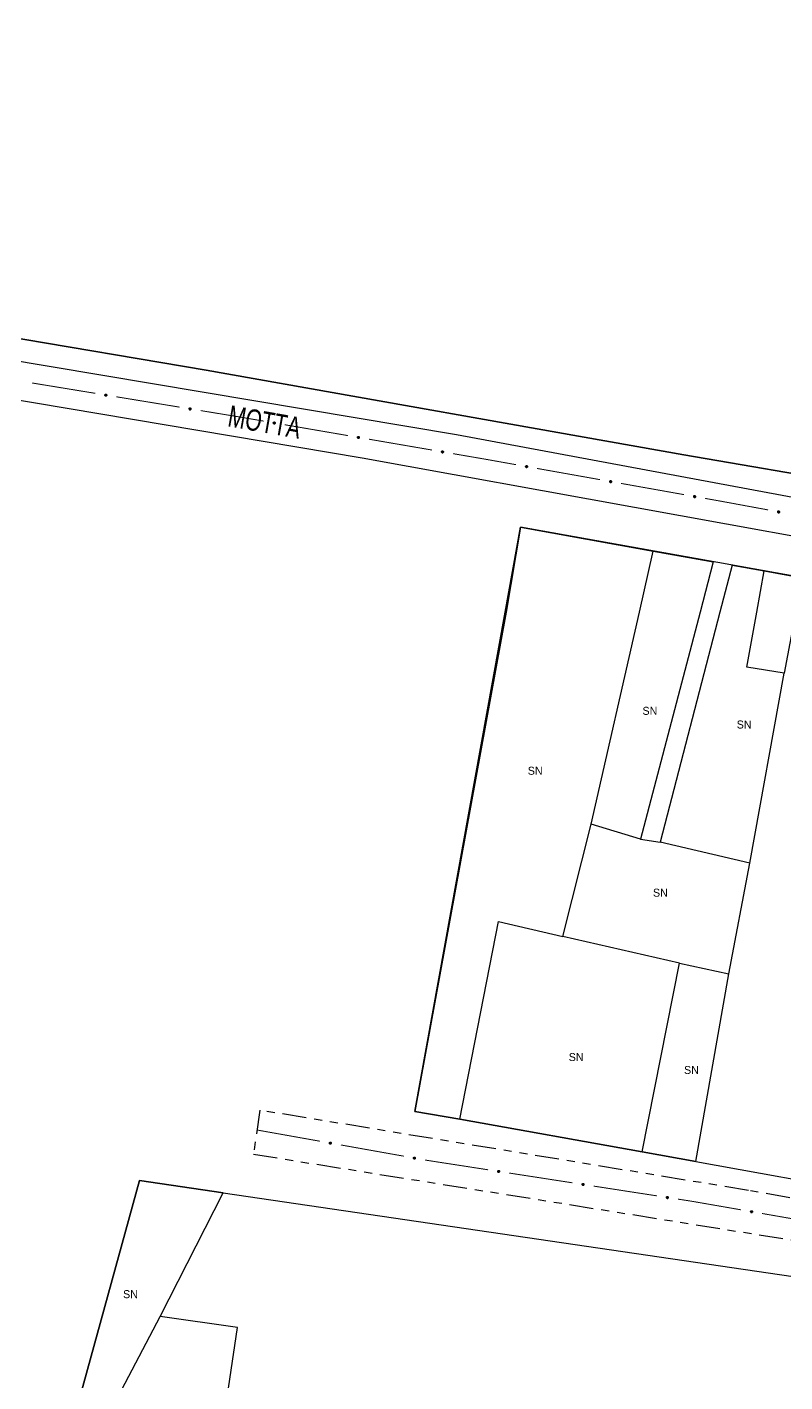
# Model space of a CAD drawing. Extents: x 209193 to 212081, y 4877574 to 4880493.
# Drawn here: x 210811.7 to 210953.8, y 4878915 to 4879168.9 of the extents above; entities that cross this region are included whole.
import ezdxf
from ezdxf.enums import TextEntityAlignment as Align

# ---------------------------------------------------------------- set-up
doc = ezdxf.new("R2010")
doc.units = 0
doc.header["$LTSCALE"] = 1.5
doc.header["$MEASUREMENT"] = 0
doc.linetypes.add('TRACO_25', pattern=[8, 3, -1, 1, -1, 1, -1])
for name, color, linetype in [('CD_MALHA_LOTES', 7, 'CONTINUOUS'), ('RU-QUADRA', 210, 'CONTINUOUS'), ('SV-EIXO-ROD-ESTR', 7, 'CONTINUOUS'), ('SV-EIXO-RUA-N-PAV', 6, 'CONTINUOUS'), ('SV-EST-MUNIC-PAV', 20, 'CONTINUOUS'), ('SV-RUA-NAO-PAV', 7, 'CONTINUOUS'), ('SV-TXT-RUA-PAV', 7, 'CONTINUOUS'), ('Th_NmrPort', 1, 'CONTINUOUS')]:
    doc.layers.add(name, color=color, linetype=linetype)
doc.styles.add('ARIAL', font='ARIAL.SHX')

msp = doc.modelspace()

# ---------------------------------------------------------------- linework, layer by layer
at = {"layer": 'CD_MALHA_LOTES', "linetype": 'Continuous', "flags": 128}
for points in [[(210727.660055, 4879124.506461), (210768.360973, 4879117.628563), (210845.270512, 4879104.631904), (210934.851441, 4879088.764433), (210966.864052, 4879083.276724)], [(210901.317372, 4879059.248265), (210904.203617, 4879075.201916)], [(210904.203617, 4879075.201916), (210929.112349, 4879070.735487)], [(210917.481094, 4879019.535835), (210926.502557, 4879059.247434), (210929.112349, 4879070.735487)], [(210929.112349, 4879070.735487), (210940.3563, 4879068.719315)], [(210940.3563, 4879068.719315), (210937.872855, 4879059.247059), (210926.734661, 4879016.731724)], [(210943.895747, 4879068.08465), (210941.59436, 4879059.246937), (210930.380006, 4879016.170902)], [(210943.895747, 4879068.08465), (210949.900226, 4879067.007977)], [(210946.643851, 4879048.979003), (210948.498394, 4879059.246709), (210949.900226, 4879067.007977)], [(210949.900226, 4879067.007977), (210957.023321, 4879065.730722)], [(210957.023321, 4879065.730722), (210953.654129, 4879047.857359)], [(210884.392581, 4878965.696899), (210901.317372, 4879059.248265)], [(210953.654129, 4879047.857359), (210946.643851, 4879048.979003)], [(210947.204673, 4879012.245146), (210953.654129, 4879047.857359)], [(210912.153283, 4878998.505001), (210917.481094, 4879019.535835)], [(210926.734661, 4879016.731724), (210917.481094, 4879019.535835)], [(210926.734661, 4879016.731724), (210930.380006, 4879016.170902)], [(210947.204673, 4879012.245146), (210930.380006, 4879016.170902)], [(210943.278917, 4878991.494723), (210947.204673, 4879012.245146)], [(210892.84291, 4878964.225888), (210900.095604, 4879001.309112)], [(210900.095604, 4879001.309112), (210912.153283, 4878998.505001)], [(210934.02535, 4878993.457601), (210912.153283, 4878998.505001)], [(210927.008109, 4878958.087045), (210934.02535, 4878993.457601)], [(210934.02535, 4878993.457601), (210943.278917, 4878991.494723)], [(210937.080041, 4878956.277309), (210943.278917, 4878991.494723)], [(210892.84291, 4878964.225888), (210884.392581, 4878965.696899)], [(210927.008109, 4878958.087045), (210892.84291, 4878964.225888)], [(210937.080041, 4878956.277309), (210927.008109, 4878958.087045)], [(210937.080041, 4878956.277309), (210969.664203, 4878950.422549)], [(210832.791948, 4878952.742609), (210813.817255, 4878883.662864)], [(210848.472182, 4878950.441155), (210832.791948, 4878952.742609)], [(210836.646183, 4878927.245364), (210848.472182, 4878950.441155)], [(210848.472182, 4878950.441155), (211016.609295, 4878925.762966)], [(210813.817255, 4878883.662864), (210836.646183, 4878927.245364)], [(210851.173683, 4878925.170007), (210836.646183, 4878927.245364)], [(210842.575775, 4878867.060007), (210851.173683, 4878925.170007)]]:
    msp.add_lwpolyline(points, dxfattribs=at)
at = {"layer": 'RU-QUADRA', "linetype": 'Continuous', "flags": 128}
msp.add_lwpolyline([(210757.322859, 4879481.463984), (210845.242207, 4879470.73865), (210879.530022, 4879397.819225), (210888.086937, 4879379.621353), (210914.404494, 4879372.323561), (211304.511401, 4879380.384427), (211278.466504, 4879337.883733), (211225.729166, 4879252.639102), (211195.17205, 4879203.320846), (211103.476021, 4879257.140033), (211049.364737, 4879132.980972), (211068.836149, 4879124.925201), (211048.516664, 4879069.013196), (211035.619754, 4879071.490393), (210998.527516, 4879077.848868), (210966.864052, 4879083.276724), (210934.851441, 4879088.764433), (210845.270512, 4879104.631904), (210768.360973, 4879117.628563)], dxfattribs=at)
for points in [[(210993.192094, 4879059.245236), (210904.203617, 4879075.201916), (210901.497656, 4879059.248259), (210884.392581, 4878965.696899), (210892.84291, 4878964.225888), (210927.008109, 4878958.087045), (210937.080041, 4878956.277309), (210969.664203, 4878950.422549), (210991.3127, 4878946.532722), (211017.307454, 4878941.861954), (211026.28061, 4879051.783114), (211011.536321, 4879055.108246), (211000.26095, 4879057.651067)], [(210842.575775, 4878867.060007), (210831.60603, 4878868.838885), (210813.817255, 4878883.662864), (210832.791948, 4878952.742609), (210848.472182, 4878950.441155), (211016.609295, 4878925.762966), (211008.307867, 4878833.261334)]]:
    msp.add_lwpolyline(points, close=True, dxfattribs=at)
at = {"layer": 'SV-EIXO-ROD-ESTR', "const_width": 0.18}
for points in [[(210812.670315, 4879102.233224), (210824.512458, 4879100.293214)], [(210828.459839, 4879099.646544), (210840.301983, 4879097.706534)], [(210844.249364, 4879097.059864), (210851.157281, 4879095.928191)], [(210851.157281, 4879095.928191), (210851.35406, 4879095.895955)], [(210851.35406, 4879095.895955), (210856.085302, 4879095.082882)], [(210860.027513, 4879094.405406), (210871.854146, 4879092.372977)], [(210875.796356, 4879091.695501), (210887.622989, 4879089.663072)], [(210891.565199, 4879088.985596), (210897.478516, 4879087.969381)], [(210897.478516, 4879087.969381), (210897.643739, 4879087.940988)], [(210897.643739, 4879087.940988), (210903.385545, 4879086.917255)], [(210907.323444, 4879086.215149), (210919.13714, 4879084.108831)], [(210923.075039, 4879083.406725), (210934.888735, 4879081.300407)], [(210938.826634, 4879080.598301), (210941.780058, 4879080.071721)], [(210941.780058, 4879080.071721), (210941.876099, 4879080.054598)], [(210941.876099, 4879080.054598), (210950.630529, 4879078.437974)]]:
    msp.add_lwpolyline(points, dxfattribs=at)
at = {"layer": 'SV-EIXO-ROD-ESTR'}
for points in [[(210826.362155, 4879100.10174), (210826.401466, 4879100.130837), (210826.441202, 4879100.147806), (210826.478418, 4879100.152421), (210826.512367, 4879100.147923), (210826.546581, 4879100.13941), (210826.579182, 4879100.123216), (210826.611384, 4879100.097228), (210826.64085, 4879100.057999), (210826.655557, 4879100.01615), (210826.662033, 4879099.979907), (210826.659382, 4879099.944236), (210826.650555, 4879099.911138), (210826.632614, 4879099.87783), (210826.605959, 4879099.845453), (210826.565795, 4879099.816779), (210826.526725, 4879099.80041), (210826.490611, 4879099.796892), (210826.454767, 4879099.799785), (210826.419942, 4879099.808895), (210826.388032, 4879099.824976), (210826.355482, 4879099.851872), (210826.327706, 4879099.891889), (210826.310935, 4879099.93067), (210826.306911, 4879099.966725), (210826.310553, 4879100.001949), (210826.318675, 4879100.036369), (210826.333588, 4879100.069818), (210826.362155, 4879100.10174)], [(210842.151679, 4879097.51506), (210842.190991, 4879097.544157), (210842.230727, 4879097.561126), (210842.267942, 4879097.565741), (210842.301892, 4879097.561243), (210842.336106, 4879097.55273), (210842.368706, 4879097.536536), (210842.400909, 4879097.510548), (210842.430374, 4879097.471319), (210842.445082, 4879097.42947), (210842.451558, 4879097.393227), (210842.448906, 4879097.357556), (210842.440079, 4879097.324458), (210842.422138, 4879097.29115), (210842.395483, 4879097.258773), (210842.355319, 4879097.230099), (210842.316249, 4879097.21373), (210842.280135, 4879097.210212), (210842.244292, 4879097.213105), (210842.209466, 4879097.222215), (210842.177556, 4879097.238296), (210842.145006, 4879097.265192), (210842.11723, 4879097.305209), (210842.100459, 4879097.34399), (210842.096435, 4879097.380045), (210842.100078, 4879097.415269), (210842.108199, 4879097.449689), (210842.123113, 4879097.483138), (210842.151679, 4879097.51506)], [(210857.933447, 4879094.876969), (210857.972985, 4879094.905759), (210858.012852, 4879094.922417), (210858.050102, 4879094.926741), (210858.084016, 4879094.921978), (210858.118162, 4879094.913198), (210858.150635, 4879094.89675), (210858.182634, 4879094.870512), (210858.211792, 4879094.831053), (210858.226173, 4879094.789091), (210858.232365, 4879094.752798), (210858.229435, 4879094.717149), (210858.22035, 4879094.684121), (210858.202149, 4879094.650954), (210858.175242, 4879094.618787), (210858.134856, 4879094.590427), (210858.095659, 4879094.574364), (210858.059519, 4879094.571128), (210858.023699, 4879094.574301), (210857.988945, 4879094.583682), (210857.957162, 4879094.600012), (210857.924823, 4879094.627161), (210857.89736, 4879094.667394), (210857.880893, 4879094.706305), (210857.87715, 4879094.74239), (210857.881068, 4879094.777585), (210857.889458, 4879094.81194), (210857.904632, 4879094.845272), (210857.933447, 4879094.876969)], [(210873.70229, 4879092.167064), (210873.741828, 4879092.195854), (210873.781695, 4879092.212512), (210873.818946, 4879092.216836), (210873.852859, 4879092.212073), (210873.887005, 4879092.203293), (210873.919478, 4879092.186845), (210873.951477, 4879092.160607), (210873.980635, 4879092.121148), (210873.995016, 4879092.079186), (210874.001208, 4879092.042893), (210873.998278, 4879092.007244), (210873.989193, 4879091.974216), (210873.970992, 4879091.941049), (210873.944086, 4879091.908882), (210873.903699, 4879091.880522), (210873.864502, 4879091.864459), (210873.828362, 4879091.861223), (210873.792542, 4879091.864396), (210873.757789, 4879091.873777), (210873.726005, 4879091.890106), (210873.693666, 4879091.917256), (210873.666203, 4879091.957488), (210873.649736, 4879091.9964), (210873.645994, 4879092.032485), (210873.649911, 4879092.06768), (210873.658301, 4879092.102035), (210873.673476, 4879092.135367), (210873.70229, 4879092.167064)], [(210889.471134, 4879089.457159), (210889.510671, 4879089.485949), (210889.550538, 4879089.502607), (210889.587789, 4879089.50693), (210889.621702, 4879089.502168), (210889.655848, 4879089.493388), (210889.688322, 4879089.47694), (210889.72032, 4879089.450701), (210889.749478, 4879089.411243), (210889.763859, 4879089.369281), (210889.770051, 4879089.332988), (210889.767121, 4879089.297339), (210889.758036, 4879089.264311), (210889.739836, 4879089.231144), (210889.712929, 4879089.198976), (210889.672542, 4879089.170617), (210889.633345, 4879089.154554), (210889.597205, 4879089.151318), (210889.561385, 4879089.154491), (210889.526632, 4879089.163872), (210889.494848, 4879089.180201), (210889.462509, 4879089.207351), (210889.435047, 4879089.247583), (210889.418579, 4879089.286495), (210889.414837, 4879089.32258), (210889.418754, 4879089.357775), (210889.427144, 4879089.39213), (210889.442319, 4879089.425462), (210889.471134, 4879089.457159)], [(210905.232366, 4879086.699793), (210905.272083, 4879086.728335), (210905.312054, 4879086.744744), (210905.34933, 4879086.748835), (210905.383213, 4879086.74386), (210905.417304, 4879086.734866), (210905.449674, 4879086.718216), (210905.481507, 4879086.691778), (210905.510418, 4879086.652138), (210905.524537, 4879086.610087), (210905.530502, 4879086.573756), (210905.527349, 4879086.538126), (210905.518058, 4879086.505155), (210905.49965, 4879086.472103), (210905.472543, 4879086.440104), (210905.43198, 4879086.411998), (210905.392683, 4879086.39618), (210905.356523, 4879086.39317), (210905.320724, 4879086.396567), (210905.28603, 4879086.406165), (210905.254349, 4879086.422693), (210905.222181, 4879086.450044), (210905.19497, 4879086.490447), (210905.178746, 4879086.529461), (210905.175229, 4879086.565569), (210905.179367, 4879086.600738), (210905.187971, 4879086.635041), (210905.203354, 4879086.668277), (210905.232366, 4879086.699793)], [(210920.983962, 4879083.891369), (210921.023678, 4879083.919911), (210921.063649, 4879083.93632), (210921.100926, 4879083.94041), (210921.134808, 4879083.935436), (210921.168899, 4879083.926442), (210921.201269, 4879083.909792), (210921.233103, 4879083.883354), (210921.262014, 4879083.843714), (210921.276132, 4879083.801663), (210921.282097, 4879083.765332), (210921.278944, 4879083.729702), (210921.269653, 4879083.696731), (210921.251246, 4879083.663679), (210921.224138, 4879083.63168), (210921.183575, 4879083.603574), (210921.144278, 4879083.587756), (210921.108119, 4879083.584746), (210921.072319, 4879083.588142), (210921.037625, 4879083.597741), (210921.005944, 4879083.614269), (210920.973776, 4879083.64162), (210920.946565, 4879083.682023), (210920.930341, 4879083.721037), (210920.926825, 4879083.757144), (210920.930962, 4879083.792314), (210920.939567, 4879083.826616), (210920.954949, 4879083.859852), (210920.983962, 4879083.891369)], [(210936.735557, 4879081.082945), (210936.775273, 4879081.111487), (210936.815244, 4879081.127896), (210936.852521, 4879081.131986), (210936.886404, 4879081.127012), (210936.920494, 4879081.118018), (210936.952864, 4879081.101368), (210936.984698, 4879081.07493), (210937.013609, 4879081.03529), (210937.027727, 4879080.993239), (210937.033693, 4879080.956908), (210937.03054, 4879080.921278), (210937.021248, 4879080.888307), (210937.002841, 4879080.855255), (210936.975733, 4879080.823256), (210936.93517, 4879080.79515), (210936.895874, 4879080.779332), (210936.859714, 4879080.776322), (210936.823914, 4879080.779718), (210936.789221, 4879080.789317), (210936.75754, 4879080.805844), (210936.725371, 4879080.833196), (210936.698161, 4879080.873599), (210936.681937, 4879080.912612), (210936.67842, 4879080.94872), (210936.682557, 4879080.98389), (210936.691162, 4879081.018192), (210936.706544, 4879081.051428), (210936.735557, 4879081.082945)], [(210952.475975, 4879078.209129), (210952.515867, 4879078.237426), (210952.555938, 4879078.253588), (210952.593239, 4879078.257448), (210952.627091, 4879078.252265), (210952.661125, 4879078.243061), (210952.693392, 4879078.226212), (210952.725062, 4879078.199578), (210952.753728, 4879078.15976), (210952.767586, 4879078.117623), (210952.773328, 4879078.081256), (210952.769955, 4879078.045646), (210952.760461, 4879078.012733), (210952.74185, 4879077.979795), (210952.714546, 4879077.947964), (210952.67381, 4879077.920108), (210952.634417, 4879077.904533), (210952.598239, 4879077.901746), (210952.562461, 4879077.905364), (210952.527827, 4879077.915176), (210952.496249, 4879077.931898), (210952.464249, 4879077.959447), (210952.437288, 4879078.000018), (210952.421305, 4879078.03913), (210952.418011, 4879078.075259), (210952.422366, 4879078.110403), (210952.431181, 4879078.144651), (210952.446769, 4879078.177792), (210952.475975, 4879078.209129)]]:
    msp.add_lwpolyline(points, close=True, dxfattribs=at)
for points in [[(210826.306911, 4879099.966725), (210826.659382, 4879099.944236)], [(210826.310553, 4879100.001949), (210826.662033, 4879099.979907)], [(210826.310935, 4879099.93067), (210826.650555, 4879099.911138)], [(210826.311226, 4879099.983491), (210826.65855, 4879099.959777)], [(210826.312223, 4879099.947377), (210826.651909, 4879099.92768)], [(210826.318529, 4879100.019628), (210826.654175, 4879100.000592)], [(210826.318675, 4879100.036369), (210826.655557, 4879100.01615)], [(210826.3213, 4879099.90994), (210826.636747, 4879099.894213)], [(210826.327706, 4879099.891889), (210826.632614, 4879099.87783)], [(210826.330777, 4879100.052189), (210826.643751, 4879100.03825)], [(210826.333588, 4879100.069818), (210826.64085, 4879100.057999)], [(210826.34563, 4879099.872769), (210826.616199, 4879099.861629)], [(210826.348411, 4879100.083868), (210826.622335, 4879100.076327)], [(210826.355482, 4879099.851872), (210826.605959, 4879099.845453)], [(210826.362155, 4879100.10174), (210826.611384, 4879100.097228)], [(210826.377576, 4879099.839881), (210826.578146, 4879099.831912)], [(210826.384212, 4879100.116719), (210826.587917, 4879100.111002)], [(210826.388032, 4879099.824976), (210826.565795, 4879099.816779)], [(210826.401466, 4879100.130837), (210826.579182, 4879100.123216)], [(210826.408372, 4879099.816861), (210826.539849, 4879099.809149)], [(210826.419942, 4879099.808895), (210826.526725, 4879099.80041)], [(210826.424076, 4879100.140608), (210826.553986, 4879100.131771)], [(210826.441202, 4879100.147806), (210826.546581, 4879100.13941)], [(210842.096435, 4879097.380045), (210842.448906, 4879097.357556)], [(210842.100078, 4879097.415269), (210842.451558, 4879097.393227)], [(210842.100459, 4879097.34399), (210842.440079, 4879097.324458)], [(210842.100751, 4879097.396811), (210842.448074, 4879097.373097)], [(210842.101748, 4879097.360697), (210842.441433, 4879097.341)], [(210842.108053, 4879097.432948), (210842.443699, 4879097.413912)], [(210842.108199, 4879097.449689), (210842.445082, 4879097.42947)], [(210842.110825, 4879097.32326), (210842.426272, 4879097.307533)], [(210842.11723, 4879097.305209), (210842.422138, 4879097.29115)], [(210842.120301, 4879097.465509), (210842.433276, 4879097.45157)], [(210842.123113, 4879097.483138), (210842.430374, 4879097.471319)], [(210842.135155, 4879097.286089), (210842.405724, 4879097.274949)], [(210842.137935, 4879097.497188), (210842.411859, 4879097.489647)], [(210842.145006, 4879097.265192), (210842.395483, 4879097.258773)], [(210842.151679, 4879097.51506), (210842.400909, 4879097.510548)], [(210842.1671, 4879097.253201), (210842.367671, 4879097.245232)], [(210842.173737, 4879097.530039), (210842.377441, 4879097.524322)], [(210842.177556, 4879097.238296), (210842.355319, 4879097.230099)], [(210842.190991, 4879097.544157), (210842.368706, 4879097.536536)], [(210842.197897, 4879097.230181), (210842.329374, 4879097.222469)], [(210842.209466, 4879097.222215), (210842.316249, 4879097.21373)], [(210842.213601, 4879097.553928), (210842.34351, 4879097.545091)], [(210842.230727, 4879097.561126), (210842.336106, 4879097.55273)], [(210857.87715, 4879094.74239), (210858.229435, 4879094.717149)], [(210857.880893, 4879094.706305), (210858.22035, 4879094.684121)], [(210857.881068, 4879094.777585), (210858.232365, 4879094.752798)], [(210857.881596, 4879094.759122), (210858.228724, 4879094.732696)], [(210857.882312, 4879094.723002), (210858.221833, 4879094.700652)], [(210857.889181, 4879094.795201), (210858.224668, 4879094.773545)], [(210857.889458, 4879094.81194), (210858.226173, 4879094.789091)], [(210857.891096, 4879094.685494), (210858.206411, 4879094.667305)], [(210857.89736, 4879094.667394), (210858.202149, 4879094.650954)], [(210857.901683, 4879094.827666), (210858.214539, 4879094.811283)], [(210857.904632, 4879094.845272), (210858.211792, 4879094.831053)], [(210857.915135, 4879094.648135), (210858.185609, 4879094.634882)], [(210857.919564, 4879094.859206), (210858.193421, 4879094.849525)], [(210857.924823, 4879094.627161), (210858.175242, 4879094.618787)], [(210857.933447, 4879094.876969), (210858.182634, 4879094.870512)], [(210857.946823, 4879094.614999), (210858.147325, 4879094.605463)], [(210857.955621, 4879094.891776), (210858.159275, 4879094.884468)], [(210857.957162, 4879094.600012), (210858.134856, 4879094.590427)], [(210857.972985, 4879094.905759), (210858.150635, 4879094.89675)], [(210857.977438, 4879094.591738), (210858.108851, 4879094.583)], [(210857.988945, 4879094.583682), (210858.095659, 4879094.574364)], [(210857.99567, 4879094.915353), (210858.125507, 4879094.905501)], [(210858.012852, 4879094.922417), (210858.118162, 4879094.913198)], [(210873.645994, 4879092.032485), (210873.998278, 4879092.007244)], [(210873.649736, 4879091.9964), (210873.989193, 4879091.974216)], [(210873.649911, 4879092.06768), (210874.001208, 4879092.042893)], [(210873.65044, 4879092.049217), (210873.997568, 4879092.022791)], [(210873.651155, 4879092.013097), (210873.990676, 4879091.990747)], [(210873.658024, 4879092.085296), (210873.993511, 4879092.063639)], [(210873.658301, 4879092.102035), (210873.995016, 4879092.079186)], [(210873.659939, 4879091.975589), (210873.975254, 4879091.9574)], [(210873.666203, 4879091.957488), (210873.970992, 4879091.941049)], [(210873.670526, 4879092.11776), (210873.983382, 4879092.101378)], [(210873.673476, 4879092.135367), (210873.980635, 4879092.121148)], [(210873.683978, 4879091.93823), (210873.954452, 4879091.924977)], [(210873.688407, 4879092.149301), (210873.962264, 4879092.13962)], [(210873.693666, 4879091.917256), (210873.944086, 4879091.908882)], [(210873.70229, 4879092.167064), (210873.951477, 4879092.160607)], [(210873.715666, 4879091.905093), (210873.916168, 4879091.895558)], [(210873.724464, 4879092.181871), (210873.928118, 4879092.174563)], [(210873.726005, 4879091.890106), (210873.903699, 4879091.880522)], [(210873.741828, 4879092.195854), (210873.919478, 4879092.186845)], [(210873.746282, 4879091.881833), (210873.877694, 4879091.873095)], [(210873.757789, 4879091.873777), (210873.864502, 4879091.864459)], [(210873.764513, 4879092.205448), (210873.89435, 4879092.195596)], [(210873.781695, 4879092.212512), (210873.887005, 4879092.203293)], [(210889.414837, 4879089.32258), (210889.767121, 4879089.297339)], [(210889.418579, 4879089.286495), (210889.758036, 4879089.264311)], [(210889.418754, 4879089.357775), (210889.770051, 4879089.332988)], [(210889.419283, 4879089.339312), (210889.766411, 4879089.312886)], [(210889.419998, 4879089.303191), (210889.759519, 4879089.280842)], [(210889.426867, 4879089.375391), (210889.762354, 4879089.353734)], [(210889.427144, 4879089.39213), (210889.763859, 4879089.369281)], [(210889.428782, 4879089.265684), (210889.744097, 4879089.247494)], [(210889.435047, 4879089.247583), (210889.739836, 4879089.231144)], [(210889.439369, 4879089.407855), (210889.752226, 4879089.391473)], [(210889.442319, 4879089.425462), (210889.749478, 4879089.411243)], [(210889.452821, 4879089.228324), (210889.723295, 4879089.215072)], [(210889.45725, 4879089.439396), (210889.731107, 4879089.429715)], [(210889.462509, 4879089.207351), (210889.712929, 4879089.198976)], [(210889.471134, 4879089.457159), (210889.72032, 4879089.450701)], [(210889.484509, 4879089.195188), (210889.685011, 4879089.185653)], [(210889.493307, 4879089.471966), (210889.696961, 4879089.464658)], [(210889.494848, 4879089.180201), (210889.672542, 4879089.170617)], [(210889.510671, 4879089.485949), (210889.688322, 4879089.47694)], [(210889.533356, 4879089.495543), (210889.663193, 4879089.485691)], [(210889.550538, 4879089.502607), (210889.655848, 4879089.493388)], [(210889.515125, 4879089.171928), (210889.646537, 4879089.16319)], [(210889.526632, 4879089.163872), (210889.633345, 4879089.154554)], [(210905.200294, 4879086.650689), (210905.513042, 4879086.632351)], [(210905.203354, 4879086.668277), (210905.510418, 4879086.652138)], [(210905.218372, 4879086.682117), (210905.492163, 4879086.670725)], [(210905.232366, 4879086.699793), (210905.481507, 4879086.691778)], [(210905.254632, 4879086.714461), (210905.458236, 4879086.705881)], [(210905.272083, 4879086.728335), (210905.449674, 4879086.718216)], [(210905.294828, 4879086.737787), (210905.424601, 4879086.727124)], [(210905.312054, 4879086.744744), (210905.417304, 4879086.734866)], [(210905.175229, 4879086.565569), (210905.527349, 4879086.538126)], [(210905.178746, 4879086.529461), (210905.518058, 4879086.505155)], [(210905.179367, 4879086.600738), (210905.530502, 4879086.573756)], [(210905.17978, 4879086.582273), (210905.526736, 4879086.553677)], [(210905.180269, 4879086.546148), (210905.519644, 4879086.521677)], [(210905.18759, 4879086.618303), (210905.522935, 4879086.59455)], [(210905.187971, 4879086.635041), (210905.524537, 4879086.610087)], [(210905.188819, 4879086.508587), (210905.504014, 4879086.488426)], [(210905.19497, 4879086.490447), (210905.49965, 4879086.472103)], [(210905.212624, 4879086.471078), (210905.48301, 4879086.456134)], [(210905.222181, 4879086.450044), (210905.472543, 4879086.440104)], [(210905.244104, 4879086.437744), (210905.444542, 4879086.426956)], [(210905.254349, 4879086.422693), (210905.43198, 4879086.411998)], [(210905.274574, 4879086.414293), (210905.405929, 4879086.404733)], [(210905.28603, 4879086.406165), (210905.392683, 4879086.39618)], [(210920.926825, 4879083.757144), (210921.278944, 4879083.729702)], [(210920.930341, 4879083.721037), (210921.269653, 4879083.696731)], [(210920.930962, 4879083.792314), (210921.282097, 4879083.765332)], [(210920.931375, 4879083.773849), (210921.278331, 4879083.745253)], [(210920.931865, 4879083.737724), (210921.27124, 4879083.713253)], [(210920.939185, 4879083.809879), (210921.27453, 4879083.786126)], [(210920.939567, 4879083.826616), (210921.276132, 4879083.801663)], [(210920.940414, 4879083.700163), (210921.255609, 4879083.680002)], [(210920.946565, 4879083.682023), (210921.251246, 4879083.663679)], [(210920.95189, 4879083.842265), (210921.264637, 4879083.823927)], [(210920.954949, 4879083.859852), (210921.262014, 4879083.843714)], [(210920.964219, 4879083.662653), (210921.234605, 4879083.64771)], [(210920.969967, 4879083.873693), (210921.243758, 4879083.862301)], [(210920.973776, 4879083.64162), (210921.224138, 4879083.63168)], [(210920.983962, 4879083.891369), (210921.233103, 4879083.883354)], [(210920.995699, 4879083.62932), (210921.196138, 4879083.618532)], [(210921.005944, 4879083.614269), (210921.183575, 4879083.603574)], [(210921.006227, 4879083.906037), (210921.209831, 4879083.897456)], [(210921.023678, 4879083.919911), (210921.201269, 4879083.909792)], [(210921.026169, 4879083.605869), (210921.157524, 4879083.596309)], [(210921.037625, 4879083.597741), (210921.144278, 4879083.587756)], [(210921.046423, 4879083.929363), (210921.176196, 4879083.9187)], [(210921.063649, 4879083.93632), (210921.168899, 4879083.926442)], [(210936.67842, 4879080.94872), (210937.03054, 4879080.921278)], [(210936.681937, 4879080.912612), (210937.021248, 4879080.888307)], [(210936.682557, 4879080.98389), (210937.033693, 4879080.956908)], [(210936.68297, 4879080.965424), (210937.029926, 4879080.936829)], [(210936.68346, 4879080.9293), (210937.022835, 4879080.904828)], [(210936.69078, 4879081.001455), (210937.026125, 4879080.977702)], [(210936.691162, 4879081.018192), (210937.027727, 4879080.993239)], [(210936.692009, 4879080.891739), (210937.007204, 4879080.871578)], [(210936.698161, 4879080.873599), (210937.002841, 4879080.855255)], [(210936.703485, 4879081.033841), (210937.016233, 4879081.015503)], [(210936.706544, 4879081.051428), (210937.013609, 4879081.03529)], [(210936.715814, 4879080.854229), (210936.9862, 4879080.839286)], [(210936.721563, 4879081.065269), (210936.995354, 4879081.053876)], [(210936.725371, 4879080.833196), (210936.975733, 4879080.823256)], [(210936.735557, 4879081.082945), (210936.984698, 4879081.07493)], [(210936.747294, 4879080.820896), (210936.947733, 4879080.810107)], [(210936.75754, 4879080.805844), (210936.93517, 4879080.79515)], [(210936.757822, 4879081.097613), (210936.961427, 4879081.089032)], [(210936.775273, 4879081.111487), (210936.952864, 4879081.101368)], [(210936.777764, 4879080.797445), (210936.90912, 4879080.787885)], [(210936.789221, 4879080.789317), (210936.895874, 4879080.779332)], [(210936.798018, 4879081.120939), (210936.927791, 4879081.110276)], [(210936.815244, 4879081.127896), (210936.920494, 4879081.118018)], [(210952.418011, 4879078.075259), (210952.769955, 4879078.045646)], [(210952.421305, 4879078.03913), (210952.760461, 4879078.012733)], [(210952.422366, 4879078.110403), (210952.773328, 4879078.081256)], [(210952.422665, 4879078.091935), (210952.769438, 4879078.061201)], [(210952.422931, 4879078.055808), (210952.762149, 4879078.029245)], [(210952.430697, 4879078.127917), (210952.765889, 4879078.102096)], [(210952.431181, 4879078.144651), (210952.767586, 4879078.117623)], [(210952.431249, 4879078.018195), (210952.746314, 4879077.996091)], [(210952.437288, 4879078.000018), (210952.74185, 4879077.979795)], [(210952.443601, 4879078.160224), (210952.75623, 4879078.139958)], [(210952.446769, 4879078.177792), (210952.753728, 4879078.15976)], [(210952.454823, 4879077.98054), (210952.725111, 4879077.963929)], [(210952.461872, 4879078.19154), (210952.735588, 4879078.178459)], [(210952.464249, 4879077.959447), (210952.714546, 4879077.947964)], [(210952.475975, 4879078.209129), (210952.725062, 4879078.199578)], [(210952.486096, 4879077.947013), (210952.686465, 4879077.934989)], [(210952.496249, 4879077.931898), (210952.67381, 4879077.920108)], [(210952.49833, 4879078.22366), (210952.701878, 4879078.213824)], [(210952.515867, 4879078.237426), (210952.693392, 4879078.226212)], [(210952.516421, 4879077.923374), (210952.647715, 4879077.913005)], [(210952.527827, 4879077.915176), (210952.634417, 4879077.904533)], [(210952.538669, 4879078.246737), (210952.668374, 4879078.235274)], [(210952.555938, 4879078.253588), (210952.661125, 4879078.243061)]]:
    msp.add_lwpolyline(points, dxfattribs=at)
at = {"layer": 'SV-EIXO-RUA-N-PAV', "const_width": 0.18}
for points in [[(210854.79, 4878962.21), (210866.603563, 4878960.102935)], [(210870.541418, 4878959.400579), (210882.354981, 4878957.293514)], [(210886.292835, 4878956.591159), (210886.86, 4878956.49)], [(210886.86, 4878956.49), (210898.14988, 4878954.745366)], [(210902.102959, 4878954.134494), (210913.962197, 4878952.301877)], [(210917.915276, 4878951.691005), (210929.774513, 4878949.858388)], [(210933.727593, 4878949.247515), (210935.704132, 4878948.942079)], [(210935.704132, 4878948.942079), (210936.3, 4878948.85)], [(210936.3, 4878948.85), (210945.558005, 4878947.239388)], [(210949.498815, 4878946.553807), (210961.321243, 4878944.497063)]]:
    msp.add_lwpolyline(points, dxfattribs=at)
at = {"layer": 'SV-EIXO-RUA-N-PAV'}
for points in [[(210868.450371, 4878959.885356), (210868.490089, 4878959.913895), (210868.530061, 4878959.930302), (210868.567338, 4878959.93439), (210868.601221, 4878959.929413), (210868.635311, 4878959.920417), (210868.66768, 4878959.903765), (210868.699512, 4878959.877325), (210868.72842, 4878959.837683), (210868.742536, 4878959.795631), (210868.748499, 4878959.7593), (210868.745344, 4878959.72367), (210868.73605, 4878959.6907), (210868.717641, 4878959.657649), (210868.690531, 4878959.625652), (210868.649966, 4878959.597548), (210868.610669, 4878959.581732), (210868.574509, 4878959.578725), (210868.538709, 4878959.582124), (210868.504016, 4878959.591725), (210868.472336, 4878959.608254), (210868.440169, 4878959.635607), (210868.412961, 4878959.676012), (210868.39674, 4878959.715027), (210868.393225, 4878959.751135), (210868.397365, 4878959.786304), (210868.405972, 4878959.820606), (210868.421357, 4878959.853841), (210868.450371, 4878959.885356)], [(210884.201789, 4878957.075935), (210884.241507, 4878957.104475), (210884.281479, 4878957.120881), (210884.318756, 4878957.124969), (210884.352638, 4878957.119992), (210884.386728, 4878957.110997), (210884.419097, 4878957.094344), (210884.450929, 4878957.067904), (210884.479838, 4878957.028262), (210884.493953, 4878956.986211), (210884.499916, 4878956.949879), (210884.496761, 4878956.914249), (210884.487468, 4878956.881279), (210884.469058, 4878956.848228), (210884.441949, 4878956.816231), (210884.401384, 4878956.788127), (210884.362086, 4878956.772312), (210884.325926, 4878956.769304), (210884.290127, 4878956.772703), (210884.255434, 4878956.782304), (210884.223754, 4878956.798833), (210884.191587, 4878956.826186), (210884.164379, 4878956.866592), (210884.148157, 4878956.905606), (210884.144643, 4878956.941714), (210884.148783, 4878956.976884), (210884.157389, 4878957.011185), (210884.172774, 4878957.04442), (210884.201789, 4878957.075935)], [(210900.001236, 4878954.570662), (210900.040282, 4878954.600114), (210900.079862, 4878954.617443), (210900.117035, 4878954.622394), (210900.151023, 4878954.618204), (210900.185313, 4878954.610002), (210900.218059, 4878954.594104), (210900.250496, 4878954.568409), (210900.280315, 4878954.529448), (210900.295402, 4878954.487735), (210900.302206, 4878954.451551), (210900.299878, 4878954.415858), (210900.291351, 4878954.382681), (210900.273713, 4878954.349212), (210900.247352, 4878954.316595), (210900.20745, 4878954.287559), (210900.168529, 4878954.270836), (210900.132449, 4878954.266991), (210900.09658, 4878954.269559), (210900.061674, 4878954.278353), (210900.029619, 4878954.294144), (210899.996827, 4878954.320744), (210899.96869, 4878954.360507), (210899.951568, 4878954.399135), (210899.947217, 4878954.435152), (210899.950541, 4878954.470408), (210899.95835, 4878954.5049), (210899.97296, 4878954.538483), (210900.001236, 4878954.570662)], [(210915.813552, 4878952.127173), (210915.852598, 4878952.156625), (210915.892179, 4878952.173954), (210915.929351, 4878952.178905), (210915.96334, 4878952.174715), (210915.99763, 4878952.166512), (210916.030376, 4878952.150615), (210916.062812, 4878952.12492), (210916.092632, 4878952.085959), (210916.107719, 4878952.044245), (210916.114523, 4878952.008062), (210916.112194, 4878951.972369), (210916.103668, 4878951.939192), (210916.086029, 4878951.905723), (210916.059669, 4878951.873106), (210916.019766, 4878951.844069), (210915.980846, 4878951.827347), (210915.944766, 4878951.823502), (210915.908897, 4878951.82607), (210915.873991, 4878951.834864), (210915.841936, 4878951.850654), (210915.809144, 4878951.877254), (210915.781006, 4878951.917018), (210915.763885, 4878951.955646), (210915.759534, 4878951.991663), (210915.762857, 4878952.026919), (210915.770666, 4878952.061411), (210915.785276, 4878952.094994), (210915.813552, 4878952.127173)], [(210931.625869, 4878949.683683), (210931.664915, 4878949.713136), (210931.704496, 4878949.730464), (210931.741668, 4878949.735416), (210931.775657, 4878949.731226), (210931.809946, 4878949.723023), (210931.842693, 4878949.707126), (210931.875129, 4878949.681431), (210931.904949, 4878949.642469), (210931.920035, 4878949.600756), (210931.926839, 4878949.564573), (210931.924511, 4878949.52888), (210931.915984, 4878949.495703), (210931.898346, 4878949.462234), (210931.871986, 4878949.429617), (210931.832083, 4878949.40058), (210931.793163, 4878949.383858), (210931.757082, 4878949.380013), (210931.721214, 4878949.382581), (210931.686307, 4878949.391375), (210931.654253, 4878949.407165), (210931.62146, 4878949.433765), (210931.593323, 4878949.473529), (210931.576201, 4878949.512157), (210931.571851, 4878949.548173), (210931.575174, 4878949.58343), (210931.582983, 4878949.617922), (210931.597593, 4878949.651504), (210931.625869, 4878949.683683)], [(210947.405723, 4878947.029675), (210947.445319, 4878947.058383), (210947.485221, 4878947.07496), (210947.52248, 4878947.079207), (210947.556383, 4878947.074374), (210947.590512, 4878947.065524), (210947.622951, 4878947.049009), (210947.654895, 4878947.022705), (210947.683972, 4878946.983187), (210947.698267, 4878946.941195), (210947.704385, 4878946.90489), (210947.701381, 4878946.869247), (210947.692228, 4878946.836237), (210947.67396, 4878946.803108), (210947.646987, 4878946.770996), (210947.606542, 4878946.74272), (210947.567312, 4878946.726737), (210947.531165, 4878946.723576), (210947.495351, 4878946.726822), (210947.460618, 4878946.736275), (210947.428868, 4878946.752669), (210947.396585, 4878946.779885), (210947.369205, 4878946.820174), (210947.352817, 4878946.859119), (210947.349149, 4878946.895212), (210947.353139, 4878946.930399), (210947.3616, 4878946.964737), (210947.376843, 4878946.998037), (210947.405723, 4878947.029675)]]:
    msp.add_lwpolyline(points, close=True, dxfattribs=at)
for points in [[(210868.393225, 4878959.751135), (210868.745344, 4878959.72367)], [(210868.39674, 4878959.715027), (210868.73605, 4878959.6907)], [(210868.397365, 4878959.786304), (210868.748499, 4878959.7593)], [(210868.397777, 4878959.767839), (210868.744731, 4878959.739221)], [(210868.398264, 4878959.731714), (210868.737638, 4878959.707221)], [(210868.405589, 4878959.803869), (210868.740933, 4878959.780094)], [(210868.405972, 4878959.820606), (210868.742536, 4878959.795631)], [(210868.406811, 4878959.694152), (210868.722005, 4878959.673972)], [(210868.412961, 4878959.676012), (210868.717641, 4878959.657649)], [(210868.418296, 4878959.836254), (210868.731043, 4878959.817896)], [(210868.421357, 4878959.853841), (210868.72842, 4878959.837683)], [(210868.436376, 4878959.86768), (210868.710166, 4878959.856271)], [(210868.450371, 4878959.885356), (210868.699512, 4878959.877325)], [(210868.472637, 4878959.900022), (210868.676241, 4878959.891429)], [(210868.490089, 4878959.913895), (210868.66768, 4878959.903765)], [(210868.512835, 4878959.923346), (210868.642607, 4878959.912674)], [(210868.530061, 4878959.930302), (210868.635311, 4878959.920417)], [(210868.430614, 4878959.656641), (210868.700999, 4878959.641681)], [(210868.440169, 4878959.635607), (210868.690531, 4878959.625652)], [(210868.462092, 4878959.623306), (210868.66253, 4878959.612505)], [(210868.472336, 4878959.608254), (210868.649966, 4878959.597548)], [(210868.49256, 4878959.599853), (210868.623915, 4878959.590285)], [(210868.504016, 4878959.591725), (210868.610669, 4878959.581732)], [(210884.144643, 4878956.941714), (210884.496761, 4878956.914249)], [(210884.148157, 4878956.905606), (210884.487468, 4878956.881279)], [(210884.148783, 4878956.976884), (210884.499916, 4878956.949879)], [(210884.149195, 4878956.958418), (210884.496149, 4878956.929801)], [(210884.149682, 4878956.922294), (210884.489055, 4878956.8978)], [(210884.157007, 4878956.994448), (210884.492351, 4878956.970674)], [(210884.157389, 4878957.011185), (210884.493953, 4878956.986211)], [(210884.158229, 4878956.884732), (210884.473423, 4878956.864551)], [(210884.164379, 4878956.866592), (210884.469058, 4878956.848228)], [(210884.169714, 4878957.026833), (210884.48246, 4878957.008475)], [(210884.172774, 4878957.04442), (210884.479838, 4878957.028262)], [(210884.182032, 4878956.847221), (210884.452417, 4878956.83226)], [(210884.187793, 4878957.05826), (210884.461584, 4878957.04685)], [(210884.191587, 4878956.826186), (210884.441949, 4878956.816231)], [(210884.201789, 4878957.075935), (210884.450929, 4878957.067904)], [(210884.21351, 4878956.813885), (210884.413947, 4878956.803084)], [(210884.223754, 4878956.798833), (210884.401384, 4878956.788127)], [(210884.224055, 4878957.090602), (210884.427659, 4878957.082008)], [(210884.241507, 4878957.104475), (210884.419097, 4878957.094344)], [(210884.243978, 4878956.790432), (210884.375333, 4878956.780864)], [(210884.255434, 4878956.782304), (210884.362086, 4878956.772312)], [(210884.264253, 4878957.113925), (210884.394025, 4878957.103254)], [(210884.281479, 4878957.120881), (210884.386728, 4878957.110997)], [(210900.023156, 4878954.585841), (210900.226904, 4878954.58197)], [(210900.040282, 4878954.600114), (210900.218059, 4878954.594104)], [(210900.062802, 4878954.61009), (210900.192787, 4878954.60243)], [(210900.079862, 4878954.617443), (210900.185313, 4878954.610002)], [(210899.947217, 4878954.435152), (210900.299878, 4878954.415858)], [(210899.950541, 4878954.470408), (210900.302206, 4878954.451551)], [(210899.95138, 4878954.451957), (210900.298905, 4878954.431391)], [(210899.951568, 4878954.399135), (210900.291351, 4878954.382681)], [(210899.952705, 4878954.415853), (210900.292555, 4878954.399235)], [(210899.95835, 4878954.5049), (210900.295402, 4878954.487735)], [(210899.958355, 4878954.488158), (210900.29416, 4878954.472165)], [(210899.962121, 4878954.3785), (210900.277697, 4878954.365632)], [(210899.96869, 4878954.360507), (210900.273713, 4878954.349212)], [(210899.970308, 4878954.520829), (210900.283396, 4878954.509727)], [(210899.97296, 4878954.538483), (210900.280315, 4878954.529448)], [(210899.986787, 4878954.341551), (210900.257446, 4878954.332863)], [(210899.987654, 4878954.552667), (210900.261635, 4878954.547608)], [(210899.996827, 4878954.320744), (210900.247352, 4878954.316595)], [(210900.001236, 4878954.570662), (210900.250496, 4878954.568409)], [(210900.019029, 4878954.308954), (210900.219663, 4878954.302803)], [(210900.029619, 4878954.294144), (210900.20745, 4878954.287559)], [(210900.050033, 4878954.286214), (210900.181574, 4878954.279694)], [(210900.061674, 4878954.278353), (210900.168529, 4878954.270836)], [(210915.770666, 4878952.061411), (210916.107719, 4878952.044245)], [(210915.770672, 4878952.044669), (210916.106477, 4878952.028676)], [(210915.782624, 4878952.07734), (210916.095713, 4878952.066238)], [(210915.785276, 4878952.094994), (210916.092632, 4878952.085959)], [(210915.799971, 4878952.109178), (210916.073952, 4878952.104118)], [(210915.813552, 4878952.127173), (210916.062812, 4878952.12492)], [(210915.835473, 4878952.142351), (210916.039221, 4878952.13848)], [(210915.852598, 4878952.156625), (210916.030376, 4878952.150615)], [(210915.875119, 4878952.166601), (210916.005103, 4878952.158941)], [(210915.892179, 4878952.173954), (210915.99763, 4878952.166512)], [(210915.759534, 4878951.991663), (210916.112194, 4878951.972369)], [(210915.762857, 4878952.026919), (210916.114523, 4878952.008062)], [(210915.763697, 4878952.008468), (210916.111222, 4878951.987902)], [(210915.763885, 4878951.955646), (210916.103668, 4878951.939192)], [(210915.765022, 4878951.972364), (210916.104872, 4878951.955746)], [(210915.774437, 4878951.935011), (210916.090014, 4878951.922143)], [(210915.781006, 4878951.917018), (210916.086029, 4878951.905723)], [(210915.799103, 4878951.898062), (210916.069762, 4878951.889374)], [(210915.809144, 4878951.877254), (210916.059669, 4878951.873106)], [(210915.831346, 4878951.865465), (210916.03198, 4878951.859314)], [(210915.841936, 4878951.850654), (210916.019766, 4878951.844069)], [(210915.862349, 4878951.842724), (210915.993891, 4878951.836204)], [(210915.873991, 4878951.834864), (210915.980846, 4878951.827347)], [(210931.571851, 4878949.548173), (210931.924511, 4878949.52888)], [(210931.575174, 4878949.58343), (210931.926839, 4878949.564573)], [(210931.576014, 4878949.564978), (210931.923538, 4878949.544412)], [(210931.576201, 4878949.512157), (210931.915984, 4878949.495703)], [(210931.577338, 4878949.528875), (210931.917189, 4878949.512256)], [(210931.582983, 4878949.617922), (210931.920035, 4878949.600756)], [(210931.582989, 4878949.60118), (210931.918793, 4878949.585186)], [(210931.594941, 4878949.633851), (210931.908029, 4878949.622748)], [(210931.597593, 4878949.651504), (210931.904949, 4878949.642469)], [(210931.612287, 4878949.665688), (210931.886269, 4878949.660629)], [(210931.625869, 4878949.683683), (210931.875129, 4878949.681431)], [(210931.64779, 4878949.698862), (210931.851538, 4878949.694991)], [(210931.664915, 4878949.713136), (210931.842693, 4878949.707126)], [(210931.687436, 4878949.723111), (210931.81742, 4878949.715451)], [(210931.704496, 4878949.730464), (210931.809946, 4878949.723023)], [(210931.586754, 4878949.491521), (210931.902331, 4878949.478654)], [(210931.593323, 4878949.473529), (210931.898346, 4878949.462234)], [(210931.61142, 4878949.454572), (210931.882079, 4878949.445884)], [(210931.62146, 4878949.433765), (210931.871986, 4878949.429617)], [(210931.643662, 4878949.421976), (210931.844297, 4878949.415824)], [(210931.654253, 4878949.407165), (210931.832083, 4878949.40058)], [(210931.674666, 4878949.399235), (210931.806208, 4878949.392715)], [(210931.686307, 4878949.391375), (210931.793163, 4878949.383858)], [(210947.3616, 4878946.964737), (210947.698267, 4878946.941195)], [(210947.373857, 4878946.980437), (210947.686679, 4878946.963411)], [(210947.376843, 4878946.998037), (210947.683972, 4878946.983187)], [(210947.391803, 4878947.01194), (210947.665639, 4878947.001697)], [(210947.405723, 4878947.029675), (210947.654895, 4878947.022705)], [(210947.427927, 4878947.044436), (210947.631565, 4878947.03671)], [(210947.445319, 4878947.058383), (210947.622951, 4878947.049009)], [(210947.468024, 4878947.067931), (210947.597841, 4878947.057812)], [(210947.485221, 4878947.07496), (210947.590512, 4878947.065524)], [(210947.349149, 4878946.895212), (210947.701381, 4878946.869247)], [(210947.352817, 4878946.859119), (210947.692228, 4878946.836237)], [(210947.353139, 4878946.930399), (210947.704385, 4878946.90489)], [(210947.35363, 4878946.911935), (210947.700703, 4878946.884795)], [(210947.354271, 4878946.875813), (210947.693745, 4878946.852765)], [(210947.361289, 4878946.947998), (210947.69673, 4878946.925652)], [(210947.362978, 4878946.838288), (210947.678254, 4878946.81945)], [(210947.369205, 4878946.820174), (210947.67396, 4878946.803108)], [(210947.38694, 4878946.800879), (210947.657386, 4878946.78707)], [(210947.396585, 4878946.779885), (210947.646987, 4878946.770996)], [(210947.418559, 4878946.767678), (210947.619041, 4878946.75773)], [(210947.428868, 4878946.752669), (210947.606542, 4878946.74272)], [(210947.449127, 4878946.744354), (210947.580522, 4878946.735346)], [(210947.460618, 4878946.736275), (210947.567312, 4878946.726737)]]:
    msp.add_lwpolyline(points, dxfattribs=at)
at = {"layer": 'SV-EST-MUNIC-PAV', "linetype": 'Continuous'}
for points in [[(210588.471491, 4879144.029776, 8.336947), (210620.638315, 4879138.211203, 8.336947), (210759.200805, 4879114.857169, 4.949003), (210892.188243, 4879092.604031, 4.196126), (211033.44, 4879066.3, 7.318893), (211075.024019, 4879059.242538, 7.318893)], [(210587.548558, 4879136.634587, 9.616838), (210659.672111, 4879124.564959, 9.616838), (210677.049444, 4879121.910854, 6.605331), (210776.157147, 4879104.765832, 4.497277), (210874.541048, 4879088.195197, 4.120838), (211027.66, 4879060.46, 7.255512)]]:
    msp.add_polyline3d(points, dxfattribs=at)
at = {"layer": 'SV-RUA-NAO-PAV', "linetype": 'TRACO_25'}
msp.add_polyline3d([(211028.774609, 4879059.244063, 7.572416), (211029.209543, 4879058.540891, 7.572416), (211029.87, 4879053.91, 7.572416), (211019.06, 4878942.37, 8.343551), (211017.61, 4878940.04, 8.37524), (211013.74, 4878938.91, 8.438622), (210946.95, 4878950.88, 6.864663), (210855.35, 4878965.91, 4.181539), (210854.17, 4878957.67, 3.97027), (210970.91, 4878939.06, 7.276639), (211016.23, 4878931.94, 8.459748), (211018.43, 4878930.66, 8.502003), (211018.42, 4878925.65, 8.533693), (211011.05, 4878834.57, 9.241446)], dxfattribs=at)

# ---------------------------------------------------------------- texts
at = {"layer": 'SV-TXT-RUA-PAV', "style": 'ARIAL', "width": 0.7}
msp.add_text('MOTTA', height=4, rotation=350, dxfattribs=at).set_placement((210849.161456, 4879094.142696))
at = {"layer": 'Th_NmrPort', "color": 1}
for p in [(210927.084012, 4879040.779108), (210944.738008, 4879038.211254), (210905.578236, 4879029.544747), (210929.04451, 4879006.685161), (210913.25516, 4878975.879187), (210934.867169, 4878973.460194), (210829.719027, 4878931.430756)]:
    msp.add_text('SN', height=1.5, dxfattribs=at).set_placement(p, align=Align.MIDDLE_LEFT)

doc.saveas('drawing.dxf')
